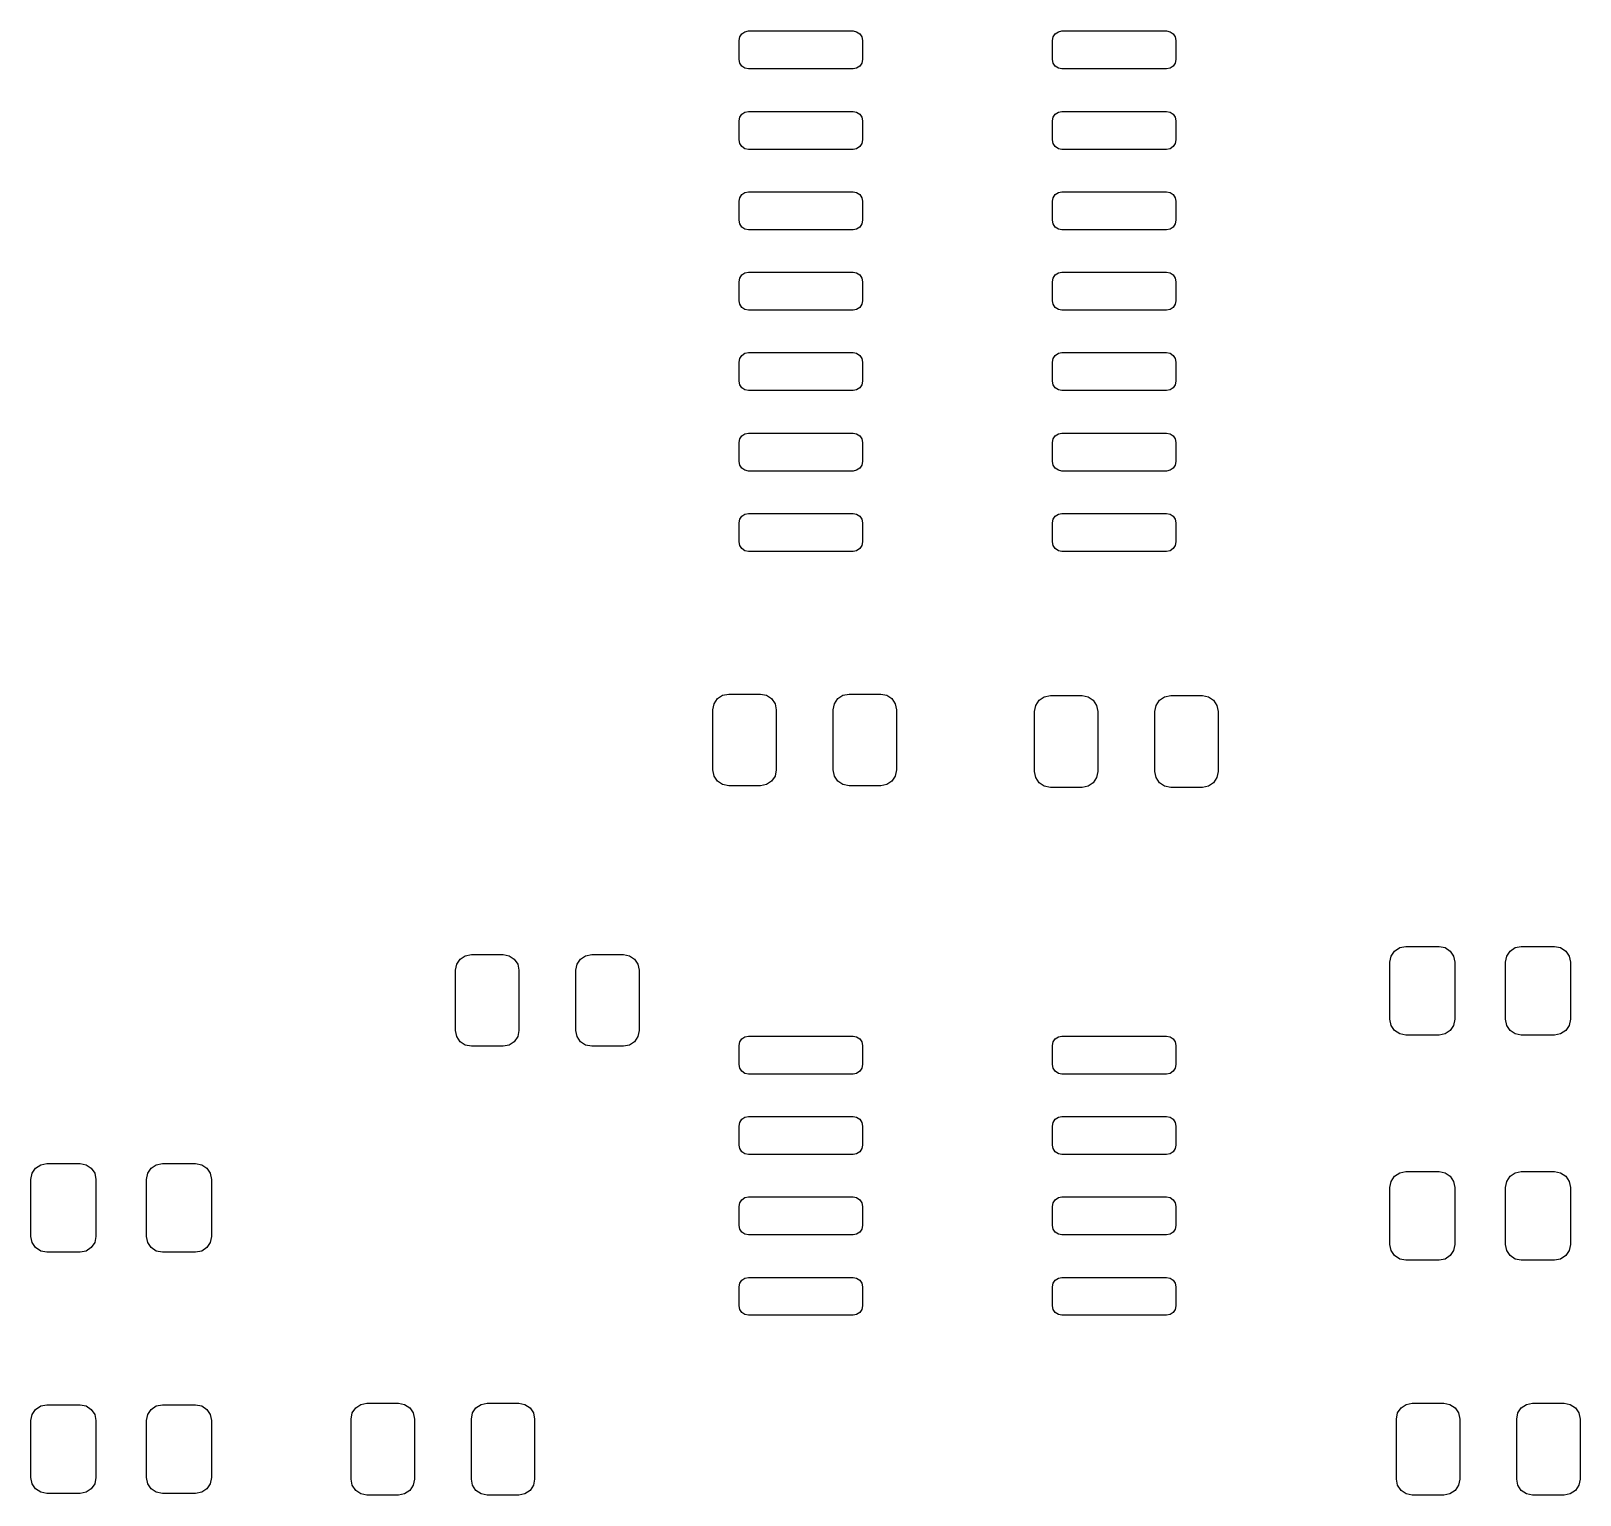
# Model space of a CAD drawing. Extents: x 125 to 290, y -245 to -37.
# Drawn here: x 138.28 to 162.74, y -164.81 to -141.69 of the extents above; entities that cross this region are included whole.
import ezdxf

# ---------------------------------------------------------------- set-up
doc = ezdxf.new("R2010")
doc.units = 0
doc.layers.add('BLACK', color=7, linetype='CONTINUOUS')

msp = doc.modelspace()

# ---------------------------------------------------------------- linework, layer by layer
at = {"layer": 'BLACK', "linetype": 'CONTINUOUS'}
for p, q in [((149.458, -141.836), (149.469, -141.779)), ((149.458, -142.136), (149.458, -141.836)), ((149.469, -141.779), (149.502, -141.73)), ((149.502, -141.73), (149.551, -141.697)), ((149.551, -141.697), (149.608, -141.686)), ((149.608, -141.686), (151.258, -141.686)), ((151.258, -141.686), (151.315, -141.697)), ((151.315, -141.697), (151.364, -141.73)), ((151.364, -141.73), (151.397, -141.779)), ((151.397, -141.779), (151.408, -141.836)), ((151.408, -141.836), (151.408, -142.136)), ((154.408, -141.836), (154.419, -141.779)), ((154.408, -142.136), (154.408, -141.836)), ((154.419, -141.779), (154.452, -141.73)), ((154.452, -141.73), (154.501, -141.697)), ((154.501, -141.697), (154.558, -141.686)), ((154.558, -141.686), (156.208, -141.686)), ((156.208, -141.686), (156.265, -141.697)), ((156.265, -141.697), (156.314, -141.73)), ((156.314, -141.73), (156.347, -141.779)), ((156.347, -141.779), (156.358, -141.836)), ((156.358, -141.836), (156.358, -142.136)), ((149.469, -142.193), (149.458, -142.136)), ((151.408, -142.136), (151.397, -142.193)), ((154.419, -142.193), (154.408, -142.136)), ((156.358, -142.136), (156.347, -142.193)), ((149.502, -142.242), (149.469, -142.193)), ((149.551, -142.275), (149.502, -142.242)), ((149.608, -142.286), (149.551, -142.275)), ((151.258, -142.286), (149.608, -142.286)), ((151.315, -142.275), (151.258, -142.286)), ((151.364, -142.242), (151.315, -142.275)), ((151.397, -142.193), (151.364, -142.242)), ((154.452, -142.242), (154.419, -142.193)), ((154.501, -142.275), (154.452, -142.242)), ((154.558, -142.286), (154.501, -142.275)), ((156.208, -142.286), (154.558, -142.286)), ((156.265, -142.275), (156.208, -142.286)), ((156.314, -142.242), (156.265, -142.275)), ((156.347, -142.193), (156.314, -142.242)), ((149.458, -143.106), (149.469, -143.049)), ((149.458, -143.406), (149.458, -143.106)), ((149.469, -143.049), (149.502, -143)), ((149.502, -143), (149.551, -142.967)), ((149.551, -142.967), (149.608, -142.956)), ((149.608, -142.956), (151.258, -142.956)), ((151.258, -142.956), (151.315, -142.967)), ((151.315, -142.967), (151.364, -143)), ((151.364, -143), (151.397, -143.049)), ((151.397, -143.049), (151.408, -143.106)), ((151.408, -143.106), (151.408, -143.406)), ((154.408, -143.106), (154.419, -143.049)), ((154.408, -143.406), (154.408, -143.106)), ((154.419, -143.049), (154.452, -143)), ((154.452, -143), (154.501, -142.967)), ((154.501, -142.967), (154.558, -142.956)), ((154.558, -142.956), (156.208, -142.956)), ((156.208, -142.956), (156.265, -142.967)), ((156.265, -142.967), (156.314, -143)), ((156.314, -143), (156.347, -143.049)), ((156.347, -143.049), (156.358, -143.106)), ((156.358, -143.106), (156.358, -143.406)), ((149.469, -143.463), (149.458, -143.406)), ((149.502, -143.512), (149.469, -143.463)), ((149.551, -143.545), (149.502, -143.512)), ((149.608, -143.556), (149.551, -143.545)), ((151.258, -143.556), (149.608, -143.556)), ((151.315, -143.545), (151.258, -143.556)), ((151.364, -143.512), (151.315, -143.545)), ((151.397, -143.463), (151.364, -143.512)), ((151.408, -143.406), (151.397, -143.463)), ((154.419, -143.463), (154.408, -143.406)), ((154.452, -143.512), (154.419, -143.463)), ((154.501, -143.545), (154.452, -143.512)), ((154.558, -143.556), (154.501, -143.545)), ((156.208, -143.556), (154.558, -143.556)), ((156.265, -143.545), (156.208, -143.556)), ((156.314, -143.512), (156.265, -143.545)), ((156.347, -143.463), (156.314, -143.512)), ((156.358, -143.406), (156.347, -143.463)), ((149.458, -144.376), (149.469, -144.319)), ((149.469, -144.319), (149.502, -144.27)), ((149.502, -144.27), (149.551, -144.237)), ((149.551, -144.237), (149.608, -144.226)), ((149.608, -144.226), (151.258, -144.226)), ((151.258, -144.226), (151.315, -144.237)), ((151.315, -144.237), (151.364, -144.27)), ((151.364, -144.27), (151.397, -144.319)), ((151.397, -144.319), (151.408, -144.376)), ((154.408, -144.376), (154.419, -144.319)), ((154.419, -144.319), (154.452, -144.27)), ((154.452, -144.27), (154.501, -144.237)), ((154.501, -144.237), (154.558, -144.226)), ((154.558, -144.226), (156.208, -144.226)), ((156.208, -144.226), (156.265, -144.237)), ((156.265, -144.237), (156.314, -144.27)), ((156.314, -144.27), (156.347, -144.319)), ((156.347, -144.319), (156.358, -144.376)), ((149.458, -144.676), (149.458, -144.376)), ((151.408, -144.376), (151.408, -144.676)), ((154.408, -144.676), (154.408, -144.376)), ((156.358, -144.376), (156.358, -144.676)), ((149.469, -144.733), (149.458, -144.676)), ((149.502, -144.782), (149.469, -144.733)), ((149.551, -144.815), (149.502, -144.782)), ((149.608, -144.826), (149.551, -144.815)), ((151.258, -144.826), (149.608, -144.826)), ((151.315, -144.815), (151.258, -144.826)), ((151.364, -144.782), (151.315, -144.815)), ((151.397, -144.733), (151.364, -144.782)), ((151.408, -144.676), (151.397, -144.733)), ((154.419, -144.733), (154.408, -144.676)), ((154.452, -144.782), (154.419, -144.733)), ((154.501, -144.815), (154.452, -144.782)), ((154.558, -144.826), (154.501, -144.815)), ((156.208, -144.826), (154.558, -144.826)), ((156.265, -144.815), (156.208, -144.826)), ((156.314, -144.782), (156.265, -144.815)), ((156.347, -144.733), (156.314, -144.782)), ((156.358, -144.676), (156.347, -144.733)), ((149.469, -145.589), (149.502, -145.54)), ((149.502, -145.54), (149.551, -145.507)), ((149.551, -145.507), (149.608, -145.496)), ((149.608, -145.496), (151.258, -145.496)), ((151.258, -145.496), (151.315, -145.507)), ((151.315, -145.507), (151.364, -145.54)), ((151.364, -145.54), (151.397, -145.589)), ((154.419, -145.589), (154.452, -145.54)), ((154.452, -145.54), (154.501, -145.507)), ((154.501, -145.507), (154.558, -145.496)), ((154.558, -145.496), (156.208, -145.496)), ((156.208, -145.496), (156.265, -145.507)), ((156.265, -145.507), (156.314, -145.54)), ((156.314, -145.54), (156.347, -145.589)), ((149.458, -145.646), (149.469, -145.589)), ((149.458, -145.946), (149.458, -145.646)), ((151.397, -145.589), (151.408, -145.646)), ((151.408, -145.646), (151.408, -145.946)), ((154.408, -145.646), (154.419, -145.589)), ((154.408, -145.946), (154.408, -145.646)), ((156.347, -145.589), (156.358, -145.646)), ((156.358, -145.646), (156.358, -145.946)), ((149.469, -146.003), (149.458, -145.946)), ((149.502, -146.052), (149.469, -146.003)), ((149.551, -146.085), (149.502, -146.052)), ((151.364, -146.052), (151.315, -146.085)), ((151.397, -146.003), (151.364, -146.052)), ((151.408, -145.946), (151.397, -146.003)), ((154.419, -146.003), (154.408, -145.946)), ((154.452, -146.052), (154.419, -146.003)), ((154.501, -146.085), (154.452, -146.052)), ((156.314, -146.052), (156.265, -146.085)), ((156.347, -146.003), (156.314, -146.052)), ((156.358, -145.946), (156.347, -146.003)), ((149.608, -146.096), (149.551, -146.085)), ((151.258, -146.096), (149.608, -146.096)), ((151.315, -146.085), (151.258, -146.096)), ((154.558, -146.096), (154.501, -146.085)), ((156.208, -146.096), (154.558, -146.096)), ((156.265, -146.085), (156.208, -146.096)), ((149.502, -146.81), (149.551, -146.777)), ((149.551, -146.777), (149.608, -146.766)), ((149.608, -146.766), (151.258, -146.766)), ((151.258, -146.766), (151.315, -146.777)), ((151.315, -146.777), (151.364, -146.81)), ((154.452, -146.81), (154.501, -146.777)), ((154.501, -146.777), (154.558, -146.766)), ((154.558, -146.766), (156.208, -146.766)), ((156.208, -146.766), (156.265, -146.777)), ((156.265, -146.777), (156.314, -146.81)), ((149.458, -146.916), (149.469, -146.859)), ((149.458, -147.216), (149.458, -146.916)), ((149.469, -146.859), (149.502, -146.81)), ((151.364, -146.81), (151.397, -146.859)), ((151.397, -146.859), (151.408, -146.916)), ((151.408, -146.916), (151.408, -147.216)), ((154.408, -146.916), (154.419, -146.859)), ((154.408, -147.216), (154.408, -146.916)), ((154.419, -146.859), (154.452, -146.81)), ((156.314, -146.81), (156.347, -146.859)), ((156.347, -146.859), (156.358, -146.916)), ((156.358, -146.916), (156.358, -147.216)), ((149.469, -147.273), (149.458, -147.216)), ((149.502, -147.322), (149.469, -147.273)), ((151.397, -147.273), (151.364, -147.322)), ((151.408, -147.216), (151.397, -147.273)), ((154.419, -147.273), (154.408, -147.216)), ((154.452, -147.322), (154.419, -147.273)), ((156.347, -147.273), (156.314, -147.322)), ((156.358, -147.216), (156.347, -147.273)), ((149.551, -147.355), (149.502, -147.322)), ((149.608, -147.366), (149.551, -147.355)), ((151.258, -147.366), (149.608, -147.366)), ((151.315, -147.355), (151.258, -147.366)), ((151.364, -147.322), (151.315, -147.355)), ((154.501, -147.355), (154.452, -147.322)), ((154.558, -147.366), (154.501, -147.355)), ((156.208, -147.366), (154.558, -147.366)), ((156.265, -147.355), (156.208, -147.366)), ((156.314, -147.322), (156.265, -147.355)), ((149.458, -148.186), (149.469, -148.129)), ((149.458, -148.486), (149.458, -148.186)), ((149.469, -148.129), (149.502, -148.08)), ((149.502, -148.08), (149.551, -148.047)), ((149.551, -148.047), (149.608, -148.036)), ((149.608, -148.036), (151.258, -148.036)), ((151.258, -148.036), (151.315, -148.047)), ((151.315, -148.047), (151.364, -148.08)), ((151.364, -148.08), (151.397, -148.129)), ((151.397, -148.129), (151.408, -148.186)), ((151.408, -148.186), (151.408, -148.486)), ((154.408, -148.186), (154.419, -148.129)), ((154.408, -148.486), (154.408, -148.186)), ((154.419, -148.129), (154.452, -148.08)), ((154.452, -148.08), (154.501, -148.047)), ((154.501, -148.047), (154.558, -148.036)), ((154.558, -148.036), (156.208, -148.036)), ((156.208, -148.036), (156.265, -148.047)), ((156.265, -148.047), (156.314, -148.08)), ((156.314, -148.08), (156.347, -148.129)), ((156.347, -148.129), (156.358, -148.186)), ((156.358, -148.186), (156.358, -148.486)), ((149.469, -148.543), (149.458, -148.486)), ((151.408, -148.486), (151.397, -148.543)), ((154.419, -148.543), (154.408, -148.486)), ((156.358, -148.486), (156.347, -148.543)), ((149.502, -148.592), (149.469, -148.543)), ((149.551, -148.625), (149.502, -148.592)), ((149.608, -148.636), (149.551, -148.625)), ((151.258, -148.636), (149.608, -148.636)), ((151.315, -148.625), (151.258, -148.636)), ((151.364, -148.592), (151.315, -148.625)), ((151.397, -148.543), (151.364, -148.592)), ((154.452, -148.592), (154.419, -148.543)), ((154.501, -148.625), (154.452, -148.592)), ((154.558, -148.636), (154.501, -148.625)), ((156.208, -148.636), (154.558, -148.636)), ((156.265, -148.625), (156.208, -148.636)), ((156.314, -148.592), (156.265, -148.625)), ((156.347, -148.543), (156.314, -148.592)), ((149.458, -149.456), (149.469, -149.399)), ((149.458, -149.756), (149.458, -149.456)), ((149.469, -149.399), (149.502, -149.35)), ((149.502, -149.35), (149.551, -149.317)), ((149.551, -149.317), (149.608, -149.306)), ((149.608, -149.306), (151.258, -149.306)), ((151.258, -149.306), (151.315, -149.317)), ((151.315, -149.317), (151.364, -149.35)), ((151.364, -149.35), (151.397, -149.399)), ((151.397, -149.399), (151.408, -149.456)), ((151.408, -149.456), (151.408, -149.756)), ((154.408, -149.456), (154.419, -149.399)), ((154.408, -149.756), (154.408, -149.456)), ((154.419, -149.399), (154.452, -149.35)), ((154.452, -149.35), (154.501, -149.317)), ((154.501, -149.317), (154.558, -149.306)), ((154.558, -149.306), (156.208, -149.306)), ((156.208, -149.306), (156.265, -149.317)), ((156.265, -149.317), (156.314, -149.35)), ((156.314, -149.35), (156.347, -149.399)), ((156.347, -149.399), (156.358, -149.456)), ((156.358, -149.456), (156.358, -149.756)), ((149.469, -149.813), (149.458, -149.756)), ((149.502, -149.862), (149.469, -149.813)), ((149.551, -149.895), (149.502, -149.862)), ((149.608, -149.906), (149.551, -149.895)), ((151.258, -149.906), (149.608, -149.906)), ((151.315, -149.895), (151.258, -149.906)), ((151.364, -149.862), (151.315, -149.895)), ((151.397, -149.813), (151.364, -149.862)), ((151.408, -149.756), (151.397, -149.813)), ((154.419, -149.813), (154.408, -149.756)), ((154.452, -149.862), (154.419, -149.813)), ((154.501, -149.895), (154.452, -149.862)), ((154.558, -149.906), (154.501, -149.895)), ((156.208, -149.906), (154.558, -149.906)), ((156.265, -149.895), (156.208, -149.906)), ((156.314, -149.862), (156.265, -149.895)), ((156.347, -149.813), (156.314, -149.862)), ((156.358, -149.756), (156.347, -149.813)), ((149.199, -152.177), (149.295, -152.158)), ((149.295, -152.158), (149.795, -152.158)), ((149.795, -152.158), (149.891, -152.177)), ((151.099, -152.177), (151.195, -152.158)), ((151.195, -152.158), (151.695, -152.158)), ((151.695, -152.158), (151.791, -152.177)), ((149.045, -152.408), (149.064, -152.312)), ((149.045, -153.358), (149.045, -152.408)), ((149.064, -152.312), (149.118, -152.231)), ((149.118, -152.231), (149.199, -152.177)), ((149.891, -152.177), (149.972, -152.231)), ((149.972, -152.231), (150.026, -152.312)), ((150.026, -152.312), (150.045, -152.408)), ((150.045, -152.408), (150.045, -153.358)), ((150.945, -152.408), (150.964, -152.312)), ((150.945, -153.358), (150.945, -152.408)), ((150.964, -152.312), (151.018, -152.231)), ((151.018, -152.231), (151.099, -152.177)), ((151.791, -152.177), (151.872, -152.231)), ((151.872, -152.231), (151.926, -152.312)), ((151.926, -152.312), (151.945, -152.408)), ((151.945, -152.408), (151.945, -153.358)), ((154.125, -152.433), (154.144, -152.337)), ((154.144, -152.337), (154.198, -152.256)), ((154.198, -152.256), (154.279, -152.202)), ((154.279, -152.202), (154.375, -152.183)), ((154.375, -152.183), (154.875, -152.183)), ((154.875, -152.183), (154.971, -152.202)), ((154.971, -152.202), (155.052, -152.256)), ((155.052, -152.256), (155.106, -152.337)), ((155.106, -152.337), (155.125, -152.433)), ((156.025, -152.433), (156.044, -152.337)), ((156.044, -152.337), (156.098, -152.256)), ((156.098, -152.256), (156.179, -152.202)), ((156.179, -152.202), (156.275, -152.183)), ((156.275, -152.183), (156.775, -152.183)), ((156.775, -152.183), (156.871, -152.202)), ((156.871, -152.202), (156.952, -152.256)), ((156.952, -152.256), (157.006, -152.337)), ((157.006, -152.337), (157.025, -152.433)), ((154.125, -153.383), (154.125, -152.433)), ((155.125, -152.433), (155.125, -153.383)), ((156.025, -153.383), (156.025, -152.433)), ((157.025, -152.433), (157.025, -153.383)), ((149.064, -153.453), (149.045, -153.358)), ((150.045, -153.358), (150.026, -153.453)), ((150.964, -153.453), (150.945, -153.358)), ((151.945, -153.358), (151.926, -153.453)), ((154.144, -153.479), (154.125, -153.383)), ((155.125, -153.383), (155.106, -153.479)), ((156.044, -153.479), (156.025, -153.383)), ((157.025, -153.383), (157.006, -153.479)), ((149.118, -153.534), (149.064, -153.453)), ((149.199, -153.589), (149.118, -153.534)), ((149.295, -153.608), (149.199, -153.589)), ((149.795, -153.608), (149.295, -153.608)), ((149.891, -153.589), (149.795, -153.608)), ((149.972, -153.534), (149.891, -153.589)), ((150.026, -153.453), (149.972, -153.534)), ((151.018, -153.534), (150.964, -153.453)), ((151.099, -153.589), (151.018, -153.534)), ((151.195, -153.608), (151.099, -153.589)), ((151.695, -153.608), (151.195, -153.608)), ((151.791, -153.589), (151.695, -153.608)), ((151.872, -153.534), (151.791, -153.589)), ((151.926, -153.453), (151.872, -153.534)), ((154.198, -153.56), (154.144, -153.479)), ((154.279, -153.614), (154.198, -153.56)), ((154.375, -153.633), (154.279, -153.614)), ((154.875, -153.633), (154.375, -153.633)), ((154.971, -153.614), (154.875, -153.633)), ((155.052, -153.56), (154.971, -153.614)), ((155.106, -153.479), (155.052, -153.56)), ((156.098, -153.56), (156.044, -153.479)), ((156.179, -153.614), (156.098, -153.56)), ((156.275, -153.633), (156.179, -153.614)), ((156.775, -153.633), (156.275, -153.633)), ((156.871, -153.614), (156.775, -153.633)), ((156.952, -153.56), (156.871, -153.614)), ((157.006, -153.479), (156.952, -153.56)), ((145.054, -156.346), (145.135, -156.291)), ((145.135, -156.291), (145.231, -156.272)), ((145.231, -156.272), (145.731, -156.272)), ((145.731, -156.272), (145.827, -156.291)), ((145.827, -156.291), (145.908, -156.346)), ((146.954, -156.346), (147.035, -156.291)), ((147.035, -156.291), (147.131, -156.272)), ((147.131, -156.272), (147.631, -156.272)), ((147.631, -156.272), (147.727, -156.291)), ((147.727, -156.291), (147.808, -156.346)), ((159.738, -156.395), (159.757, -156.299)), ((159.757, -156.299), (159.811, -156.218)), ((159.811, -156.218), (159.892, -156.164)), ((159.892, -156.164), (159.988, -156.145)), ((159.988, -156.145), (160.513, -156.145)), ((160.513, -156.145), (160.609, -156.164)), ((160.609, -156.164), (160.69, -156.218)), ((160.69, -156.218), (160.744, -156.299)), ((160.744, -156.299), (160.763, -156.395)), ((161.563, -156.395), (161.582, -156.299)), ((161.582, -156.299), (161.636, -156.218)), ((161.636, -156.218), (161.717, -156.164)), ((161.717, -156.164), (161.813, -156.145)), ((161.813, -156.145), (162.338, -156.145)), ((162.338, -156.145), (162.434, -156.164)), ((162.434, -156.164), (162.515, -156.218)), ((162.515, -156.218), (162.569, -156.299)), ((162.569, -156.299), (162.588, -156.395)), ((144.981, -156.522), (145, -156.427)), ((144.981, -157.472), (144.981, -156.522)), ((145, -156.427), (145.054, -156.346)), ((145.908, -156.346), (145.962, -156.427)), ((145.962, -156.427), (145.981, -156.522)), ((145.981, -156.522), (145.981, -157.472)), ((146.881, -156.522), (146.9, -156.427)), ((146.881, -157.472), (146.881, -156.522)), ((146.9, -156.427), (146.954, -156.346)), ((147.808, -156.346), (147.862, -156.427)), ((147.862, -156.427), (147.881, -156.522)), ((147.881, -156.522), (147.881, -157.472)), ((159.738, -157.295), (159.738, -156.395)), ((160.763, -156.395), (160.763, -157.295)), ((161.563, -157.295), (161.563, -156.395)), ((162.588, -156.395), (162.588, -157.295)), ((159.757, -157.391), (159.738, -157.295)), ((160.763, -157.295), (160.744, -157.391)), ((161.582, -157.391), (161.563, -157.295)), ((162.588, -157.295), (162.569, -157.391)), ((145, -157.568), (144.981, -157.472)), ((145.981, -157.472), (145.962, -157.568)), ((146.9, -157.568), (146.881, -157.472)), ((147.881, -157.472), (147.862, -157.568)), ((159.811, -157.472), (159.757, -157.391)), ((159.892, -157.526), (159.811, -157.472)), ((159.988, -157.545), (159.892, -157.526)), ((160.513, -157.545), (159.988, -157.545)), ((160.609, -157.526), (160.513, -157.545)), ((160.69, -157.472), (160.609, -157.526)), ((160.744, -157.391), (160.69, -157.472)), ((161.636, -157.472), (161.582, -157.391)), ((161.717, -157.526), (161.636, -157.472)), ((161.813, -157.545), (161.717, -157.526)), ((162.338, -157.545), (161.813, -157.545)), ((162.434, -157.526), (162.338, -157.545)), ((162.515, -157.472), (162.434, -157.526)), ((162.569, -157.391), (162.515, -157.472)), ((145.054, -157.649), (145, -157.568)), ((145.135, -157.703), (145.054, -157.649)), ((145.231, -157.722), (145.135, -157.703)), ((145.731, -157.722), (145.231, -157.722)), ((145.827, -157.703), (145.731, -157.722)), ((145.908, -157.649), (145.827, -157.703)), ((145.962, -157.568), (145.908, -157.649)), ((146.954, -157.649), (146.9, -157.568)), ((147.035, -157.703), (146.954, -157.649)), ((147.131, -157.722), (147.035, -157.703)), ((147.631, -157.722), (147.131, -157.722)), ((147.727, -157.703), (147.631, -157.722)), ((147.808, -157.649), (147.727, -157.703)), ((147.862, -157.568), (147.808, -157.649)), ((149.458, -157.711), (149.469, -157.654)), ((149.458, -158.011), (149.458, -157.711)), ((149.469, -157.654), (149.502, -157.605)), ((149.502, -157.605), (149.551, -157.572)), ((149.551, -157.572), (149.608, -157.561)), ((149.608, -157.561), (151.258, -157.561)), ((151.258, -157.561), (151.315, -157.572)), ((151.315, -157.572), (151.364, -157.605)), ((151.364, -157.605), (151.397, -157.654)), ((151.397, -157.654), (151.408, -157.711)), ((151.408, -157.711), (151.408, -158.011)), ((154.408, -157.711), (154.419, -157.654)), ((154.408, -158.011), (154.408, -157.711)), ((154.419, -157.654), (154.452, -157.605)), ((154.452, -157.605), (154.501, -157.572)), ((154.501, -157.572), (154.558, -157.561)), ((154.558, -157.561), (156.208, -157.561)), ((156.208, -157.561), (156.265, -157.572)), ((156.265, -157.572), (156.314, -157.605)), ((156.314, -157.605), (156.347, -157.654)), ((156.347, -157.654), (156.358, -157.711)), ((156.358, -157.711), (156.358, -158.011)), ((149.469, -158.068), (149.458, -158.011)), ((151.408, -158.011), (151.397, -158.068)), ((154.419, -158.068), (154.408, -158.011)), ((156.358, -158.011), (156.347, -158.068)), ((149.502, -158.117), (149.469, -158.068)), ((149.551, -158.15), (149.502, -158.117)), ((149.608, -158.161), (149.551, -158.15)), ((151.258, -158.161), (149.608, -158.161)), ((151.315, -158.15), (151.258, -158.161)), ((151.364, -158.117), (151.315, -158.15)), ((151.397, -158.068), (151.364, -158.117)), ((154.452, -158.117), (154.419, -158.068)), ((154.501, -158.15), (154.452, -158.117)), ((154.558, -158.161), (154.501, -158.15)), ((156.208, -158.161), (154.558, -158.161)), ((156.265, -158.15), (156.208, -158.161)), ((156.314, -158.117), (156.265, -158.15)), ((156.347, -158.068), (156.314, -158.117)), ((149.458, -158.981), (149.469, -158.924)), ((149.458, -159.281), (149.458, -158.981)), ((149.469, -158.924), (149.502, -158.875)), ((149.502, -158.875), (149.551, -158.842)), ((149.551, -158.842), (149.608, -158.831)), ((149.608, -158.831), (151.258, -158.831)), ((151.258, -158.831), (151.315, -158.842)), ((151.315, -158.842), (151.364, -158.875)), ((151.364, -158.875), (151.397, -158.924)), ((151.397, -158.924), (151.408, -158.981)), ((151.408, -158.981), (151.408, -159.281)), ((154.408, -158.981), (154.419, -158.924)), ((154.408, -159.281), (154.408, -158.981)), ((154.419, -158.924), (154.452, -158.875)), ((154.452, -158.875), (154.501, -158.842)), ((154.501, -158.842), (154.558, -158.831)), ((154.558, -158.831), (156.208, -158.831)), ((156.208, -158.831), (156.265, -158.842)), ((156.265, -158.842), (156.314, -158.875)), ((156.314, -158.875), (156.347, -158.924)), ((156.347, -158.924), (156.358, -158.981)), ((156.358, -158.981), (156.358, -159.281)), ((149.469, -159.338), (149.458, -159.281)), ((149.502, -159.387), (149.469, -159.338)), ((149.551, -159.42), (149.502, -159.387)), ((149.608, -159.431), (149.551, -159.42)), ((151.258, -159.431), (149.608, -159.431)), ((151.315, -159.42), (151.258, -159.431)), ((151.364, -159.387), (151.315, -159.42)), ((151.397, -159.338), (151.364, -159.387)), ((151.408, -159.281), (151.397, -159.338)), ((154.419, -159.338), (154.408, -159.281)), ((154.452, -159.387), (154.419, -159.338)), ((154.501, -159.42), (154.452, -159.387)), ((154.558, -159.431), (154.501, -159.42)), ((156.208, -159.431), (154.558, -159.431)), ((156.265, -159.42), (156.208, -159.431)), ((156.314, -159.387), (156.265, -159.42)), ((156.347, -159.338), (156.314, -159.387)), ((156.358, -159.281), (156.347, -159.338)), ((138.275, -159.824), (138.294, -159.728)), ((138.294, -159.728), (138.348, -159.647)), ((138.348, -159.647), (138.429, -159.593)), ((138.429, -159.593), (138.525, -159.574)), ((138.525, -159.574), (139.05, -159.574)), ((139.05, -159.574), (139.146, -159.593)), ((139.146, -159.593), (139.227, -159.647)), ((139.227, -159.647), (139.281, -159.728)), ((139.281, -159.728), (139.3, -159.824)), ((140.1, -159.824), (140.119, -159.728)), ((140.119, -159.728), (140.173, -159.647)), ((140.173, -159.647), (140.254, -159.593)), ((140.254, -159.593), (140.35, -159.574)), ((140.35, -159.574), (140.875, -159.574)), ((140.875, -159.574), (140.971, -159.593)), ((140.971, -159.593), (141.052, -159.647)), ((141.052, -159.647), (141.106, -159.728)), ((141.106, -159.728), (141.125, -159.824)), ((159.811, -159.774), (159.892, -159.72)), ((159.892, -159.72), (159.988, -159.701)), ((159.988, -159.701), (160.513, -159.701)), ((160.513, -159.701), (160.609, -159.72)), ((160.609, -159.72), (160.69, -159.774)), ((161.636, -159.774), (161.717, -159.72)), ((161.717, -159.72), (161.813, -159.701)), ((161.813, -159.701), (162.338, -159.701)), ((162.338, -159.701), (162.434, -159.72)), ((162.434, -159.72), (162.515, -159.774)), ((138.275, -160.724), (138.275, -159.824)), ((139.3, -159.824), (139.3, -160.724)), ((140.1, -160.724), (140.1, -159.824)), ((141.125, -159.824), (141.125, -160.724)), ((159.738, -159.951), (159.757, -159.855)), ((159.738, -160.851), (159.738, -159.951)), ((159.757, -159.855), (159.811, -159.774)), ((160.69, -159.774), (160.744, -159.855)), ((160.744, -159.855), (160.763, -159.951)), ((160.763, -159.951), (160.763, -160.851)), ((161.563, -159.951), (161.582, -159.855)), ((161.563, -160.851), (161.563, -159.951)), ((161.582, -159.855), (161.636, -159.774)), ((162.515, -159.774), (162.569, -159.855)), ((162.569, -159.855), (162.588, -159.951)), ((162.588, -159.951), (162.588, -160.851)), ((149.458, -160.251), (149.469, -160.194)), ((149.469, -160.194), (149.502, -160.145)), ((149.502, -160.145), (149.551, -160.112)), ((149.551, -160.112), (149.608, -160.101)), ((149.608, -160.101), (151.258, -160.101)), ((151.258, -160.101), (151.315, -160.112)), ((151.315, -160.112), (151.364, -160.145)), ((151.364, -160.145), (151.397, -160.194)), ((151.397, -160.194), (151.408, -160.251)), ((154.408, -160.251), (154.419, -160.194)), ((154.419, -160.194), (154.452, -160.145)), ((154.452, -160.145), (154.501, -160.112)), ((154.501, -160.112), (154.558, -160.101)), ((154.558, -160.101), (156.208, -160.101)), ((156.208, -160.101), (156.265, -160.112)), ((156.265, -160.112), (156.314, -160.145)), ((156.314, -160.145), (156.347, -160.194)), ((156.347, -160.194), (156.358, -160.251)), ((149.458, -160.551), (149.458, -160.251)), ((151.408, -160.251), (151.408, -160.551)), ((154.408, -160.551), (154.408, -160.251)), ((156.358, -160.251), (156.358, -160.551)), ((138.294, -160.82), (138.275, -160.724)), ((139.3, -160.724), (139.281, -160.82)), ((140.119, -160.82), (140.1, -160.724)), ((141.125, -160.724), (141.106, -160.82)), ((149.469, -160.608), (149.458, -160.551)), ((149.502, -160.657), (149.469, -160.608)), ((149.551, -160.69), (149.502, -160.657)), ((149.608, -160.701), (149.551, -160.69)), ((151.258, -160.701), (149.608, -160.701)), ((151.315, -160.69), (151.258, -160.701)), ((151.364, -160.657), (151.315, -160.69)), ((151.397, -160.608), (151.364, -160.657)), ((151.408, -160.551), (151.397, -160.608)), ((154.419, -160.608), (154.408, -160.551)), ((154.452, -160.657), (154.419, -160.608)), ((154.501, -160.69), (154.452, -160.657)), ((154.558, -160.701), (154.501, -160.69)), ((156.208, -160.701), (154.558, -160.701)), ((156.265, -160.69), (156.208, -160.701)), ((156.314, -160.657), (156.265, -160.69)), ((156.347, -160.608), (156.314, -160.657)), ((156.358, -160.551), (156.347, -160.608)), ((138.348, -160.901), (138.294, -160.82)), ((138.429, -160.955), (138.348, -160.901)), ((138.525, -160.974), (138.429, -160.955)), ((139.05, -160.974), (138.525, -160.974)), ((139.146, -160.955), (139.05, -160.974)), ((139.227, -160.901), (139.146, -160.955)), ((139.281, -160.82), (139.227, -160.901)), ((140.173, -160.901), (140.119, -160.82)), ((140.254, -160.955), (140.173, -160.901)), ((140.35, -160.974), (140.254, -160.955)), ((140.875, -160.974), (140.35, -160.974)), ((140.971, -160.955), (140.875, -160.974)), ((141.052, -160.901), (140.971, -160.955)), ((141.106, -160.82), (141.052, -160.901)), ((159.757, -160.947), (159.738, -160.851)), ((159.811, -161.028), (159.757, -160.947)), ((160.744, -160.947), (160.69, -161.028)), ((160.763, -160.851), (160.744, -160.947)), ((161.582, -160.947), (161.563, -160.851)), ((161.636, -161.028), (161.582, -160.947)), ((162.569, -160.947), (162.515, -161.028)), ((162.588, -160.851), (162.569, -160.947)), ((159.892, -161.082), (159.811, -161.028)), ((159.988, -161.101), (159.892, -161.082)), ((160.513, -161.101), (159.988, -161.101)), ((160.609, -161.082), (160.513, -161.101)), ((160.69, -161.028), (160.609, -161.082)), ((161.717, -161.082), (161.636, -161.028)), ((161.813, -161.101), (161.717, -161.082)), ((162.338, -161.101), (161.813, -161.101)), ((162.434, -161.082), (162.338, -161.101)), ((162.515, -161.028), (162.434, -161.082)), ((149.458, -161.521), (149.469, -161.464)), ((149.469, -161.464), (149.502, -161.415)), ((149.502, -161.415), (149.551, -161.382)), ((149.551, -161.382), (149.608, -161.371)), ((149.608, -161.371), (151.258, -161.371)), ((151.258, -161.371), (151.315, -161.382)), ((151.315, -161.382), (151.364, -161.415)), ((151.364, -161.415), (151.397, -161.464)), ((151.397, -161.464), (151.408, -161.521)), ((154.408, -161.521), (154.419, -161.464)), ((154.419, -161.464), (154.452, -161.415)), ((154.452, -161.415), (154.501, -161.382)), ((154.501, -161.382), (154.558, -161.371)), ((154.558, -161.371), (156.208, -161.371)), ((156.208, -161.371), (156.265, -161.382)), ((156.265, -161.382), (156.314, -161.415)), ((156.314, -161.415), (156.347, -161.464)), ((156.347, -161.464), (156.358, -161.521)), ((149.458, -161.821), (149.458, -161.521)), ((151.408, -161.521), (151.408, -161.821)), ((154.408, -161.821), (154.408, -161.521)), ((156.358, -161.521), (156.358, -161.821)), ((149.469, -161.878), (149.458, -161.821)), ((149.502, -161.927), (149.469, -161.878)), ((149.551, -161.96), (149.502, -161.927)), ((151.364, -161.927), (151.315, -161.96)), ((151.397, -161.878), (151.364, -161.927)), ((151.408, -161.821), (151.397, -161.878)), ((154.419, -161.878), (154.408, -161.821)), ((154.452, -161.927), (154.419, -161.878)), ((154.501, -161.96), (154.452, -161.927)), ((156.314, -161.927), (156.265, -161.96)), ((156.347, -161.878), (156.314, -161.927)), ((156.358, -161.821), (156.347, -161.878)), ((149.608, -161.971), (149.551, -161.96)), ((151.258, -161.971), (149.608, -161.971)), ((151.315, -161.96), (151.258, -161.971)), ((154.558, -161.971), (154.501, -161.96)), ((156.208, -161.971), (154.558, -161.971)), ((156.265, -161.96), (156.208, -161.971)), ((138.348, -163.457), (138.429, -163.403)), ((138.429, -163.403), (138.525, -163.384)), ((138.525, -163.384), (139.05, -163.384)), ((139.05, -163.384), (139.146, -163.403)), ((139.146, -163.403), (139.227, -163.457)), ((140.173, -163.457), (140.254, -163.403)), ((140.254, -163.403), (140.35, -163.384)), ((140.35, -163.384), (140.875, -163.384)), ((140.875, -163.384), (140.971, -163.403)), ((140.971, -163.403), (141.052, -163.457)), ((143.403, -163.432), (143.484, -163.378)), ((143.484, -163.378), (143.58, -163.359)), ((143.58, -163.359), (144.08, -163.359)), ((144.08, -163.359), (144.176, -163.378)), ((144.176, -163.378), (144.257, -163.432)), ((145.303, -163.432), (145.384, -163.378)), ((145.384, -163.378), (145.48, -163.359)), ((145.48, -163.359), (145.98, -163.359)), ((145.98, -163.359), (146.076, -163.378)), ((146.076, -163.378), (146.157, -163.432)), ((159.913, -163.432), (159.994, -163.378)), ((159.994, -163.378), (160.09, -163.359)), ((160.09, -163.359), (160.59, -163.359)), ((160.59, -163.359), (160.686, -163.378)), ((160.686, -163.378), (160.767, -163.432)), ((161.813, -163.432), (161.894, -163.378)), ((161.894, -163.378), (161.99, -163.359)), ((161.99, -163.359), (162.49, -163.359)), ((162.49, -163.359), (162.586, -163.378)), ((162.586, -163.378), (162.667, -163.432)), ((138.275, -163.634), (138.294, -163.538)), ((138.275, -164.534), (138.275, -163.634)), ((138.294, -163.538), (138.348, -163.457)), ((139.227, -163.457), (139.281, -163.538)), ((139.281, -163.538), (139.3, -163.634)), ((139.3, -163.634), (139.3, -164.534)), ((140.1, -163.634), (140.119, -163.538)), ((140.1, -164.534), (140.1, -163.634)), ((140.119, -163.538), (140.173, -163.457)), ((141.052, -163.457), (141.106, -163.538)), ((141.106, -163.538), (141.125, -163.634)), ((141.125, -163.634), (141.125, -164.534)), ((143.33, -163.609), (143.349, -163.513)), ((143.33, -164.559), (143.33, -163.609)), ((143.349, -163.513), (143.403, -163.432)), ((144.257, -163.432), (144.311, -163.513)), ((144.311, -163.513), (144.33, -163.609)), ((144.33, -163.609), (144.33, -164.559)), ((145.23, -163.609), (145.249, -163.513)), ((145.23, -164.559), (145.23, -163.609)), ((145.249, -163.513), (145.303, -163.432)), ((146.157, -163.432), (146.211, -163.513)), ((146.211, -163.513), (146.23, -163.609)), ((146.23, -163.609), (146.23, -164.559)), ((159.84, -163.609), (159.859, -163.513)), ((159.84, -164.559), (159.84, -163.609)), ((159.859, -163.513), (159.913, -163.432)), ((160.767, -163.432), (160.821, -163.513)), ((160.821, -163.513), (160.84, -163.609)), ((160.84, -163.609), (160.84, -164.559)), ((161.74, -163.609), (161.759, -163.513)), ((161.74, -164.559), (161.74, -163.609)), ((161.759, -163.513), (161.813, -163.432)), ((162.667, -163.432), (162.721, -163.513)), ((162.721, -163.513), (162.74, -163.609)), ((162.74, -163.609), (162.74, -164.559)), ((138.294, -164.63), (138.275, -164.534)), ((138.348, -164.711), (138.294, -164.63)), ((139.281, -164.63), (139.227, -164.711)), ((139.3, -164.534), (139.281, -164.63)), ((140.119, -164.63), (140.1, -164.534)), ((140.173, -164.711), (140.119, -164.63)), ((141.106, -164.63), (141.052, -164.711)), ((141.125, -164.534), (141.106, -164.63)), ((143.349, -164.655), (143.33, -164.559)), ((144.33, -164.559), (144.311, -164.655)), ((145.249, -164.655), (145.23, -164.559)), ((146.23, -164.559), (146.211, -164.655)), ((159.859, -164.655), (159.84, -164.559)), ((160.84, -164.559), (160.821, -164.655)), ((161.759, -164.655), (161.74, -164.559)), ((162.74, -164.559), (162.721, -164.655)), ((138.429, -164.765), (138.348, -164.711)), ((138.525, -164.784), (138.429, -164.765)), ((139.05, -164.784), (138.525, -164.784)), ((139.146, -164.765), (139.05, -164.784)), ((139.227, -164.711), (139.146, -164.765)), ((140.254, -164.765), (140.173, -164.711)), ((140.35, -164.784), (140.254, -164.765)), ((140.875, -164.784), (140.35, -164.784)), ((140.971, -164.765), (140.875, -164.784)), ((141.052, -164.711), (140.971, -164.765)), ((143.403, -164.736), (143.349, -164.655)), ((143.484, -164.79), (143.403, -164.736)), ((143.58, -164.809), (143.484, -164.79)), ((144.08, -164.809), (143.58, -164.809)), ((144.176, -164.79), (144.08, -164.809)), ((144.257, -164.736), (144.176, -164.79)), ((144.311, -164.655), (144.257, -164.736)), ((145.303, -164.736), (145.249, -164.655)), ((145.384, -164.79), (145.303, -164.736)), ((145.48, -164.809), (145.384, -164.79)), ((145.98, -164.809), (145.48, -164.809)), ((146.076, -164.79), (145.98, -164.809)), ((146.157, -164.736), (146.076, -164.79)), ((146.211, -164.655), (146.157, -164.736)), ((159.913, -164.736), (159.859, -164.655)), ((159.994, -164.79), (159.913, -164.736)), ((160.09, -164.809), (159.994, -164.79)), ((160.59, -164.809), (160.09, -164.809)), ((160.686, -164.79), (160.59, -164.809)), ((160.767, -164.736), (160.686, -164.79)), ((160.821, -164.655), (160.767, -164.736)), ((161.813, -164.736), (161.759, -164.655)), ((161.894, -164.79), (161.813, -164.736)), ((161.99, -164.809), (161.894, -164.79)), ((162.49, -164.809), (161.99, -164.809)), ((162.586, -164.79), (162.49, -164.809)), ((162.667, -164.736), (162.586, -164.79)), ((162.721, -164.655), (162.667, -164.736))]:
    msp.add_line(p, q, dxfattribs=at)

doc.saveas('drawing.dxf')
